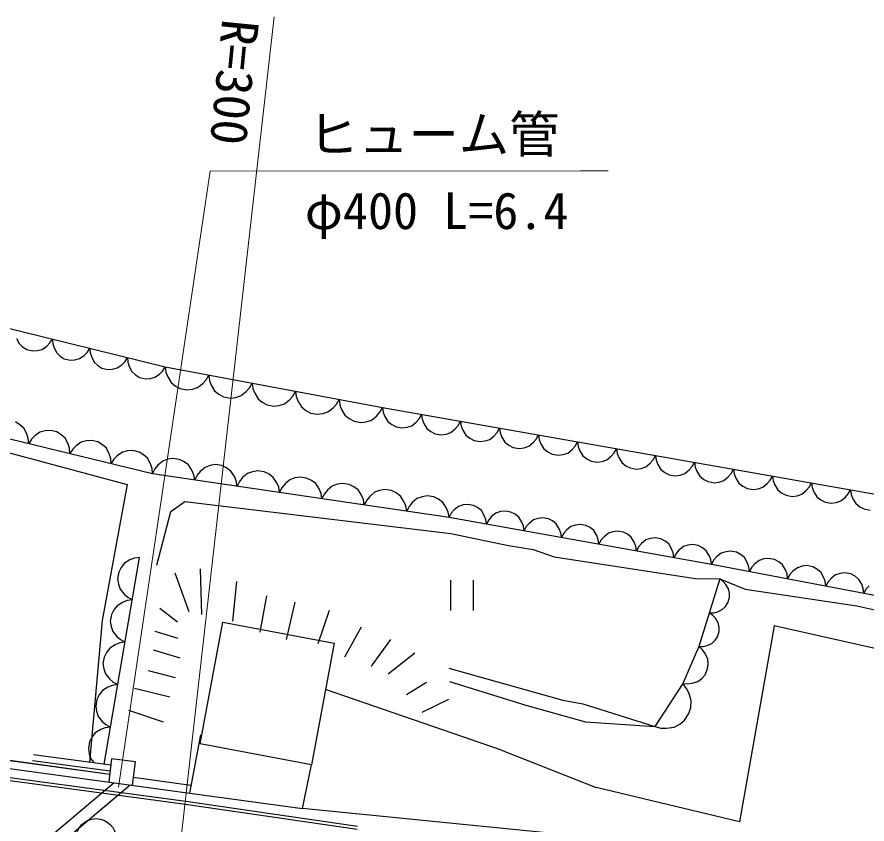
# Model space of a CAD drawing. Units: millimetres, scale not verified. Extents: x 40000 to 680000, y 20000 to 380000.
# Drawn here: x 163658 to 205948, y 276984 to 317135 of the extents above; entities that cross this region are included whole.
import ezdxf
from ezdxf.enums import TextEntityAlignment as Align

# ---------------------------------------------------------------- set-up
doc = ezdxf.new("R2010")
doc.units = ezdxf.units.MM
doc.header["$LTSCALE"] = 1000
for name, color, linetype, lineweight in [('M-BGD', 7, 'Continuous', 25), ('M-BMK-SRVR', 3, 'Continuous', 25), ('M-STR-HTXT', 7, 'Continuous', 13)]:
    doc.layers.add(name, color=color, linetype=linetype, lineweight=lineweight)
doc.styles.add('ＭＳ ゴシック', font='')
doc.styles.get('ＭＳ ゴシック').set_extended_font_data('MS Gothic')

msp = doc.modelspace()

# ---------------------------------------------------------------- linework, layer by layer
at = {"layer": 'M-BGD'}
for p, q in [((154182, 303893), (171034, 299724)), ((163628, 301134), (163760, 300883)), ((165289, 300917), (165417, 301114)), ((165417, 301114), (165434, 300881)), ((163760, 300883), (163938, 300720)), ((163938, 300720), (164141, 300595)), ((164902, 300600), (165136, 300761)), ((165136, 300761), (165289, 300917)), ((165434, 300881), (165501, 300671)), ((164141, 300595), (164431, 300523)), ((164431, 300523), (164668, 300539)), ((164668, 300539), (164902, 300600)), ((165501, 300671), (165632, 300420)), ((165632, 300420), (165811, 300256)), ((166775, 300137), (167008, 300298)), ((167008, 300298), (167161, 300454)), ((167161, 300454), (167289, 300651)), ((167289, 300651), (167306, 300418)), ((167306, 300418), (167373, 300208)), ((165811, 300256), (166013, 300132)), ((166013, 300132), (166303, 300060)), ((166303, 300060), (166541, 300076)), ((166541, 300076), (166775, 300137)), ((167373, 300208), (167505, 299957)), ((167505, 299957), (167683, 299793)), ((168880, 299835), (169033, 299991)), ((169033, 299991), (169161, 300188)), ((169161, 300188), (169178, 299955)), ((169178, 299955), (169246, 299744)), ((167683, 299793), (167886, 299669)), ((167886, 299669), (168176, 299597)), ((168176, 299597), (168413, 299613)), ((168413, 299613), (168647, 299674)), ((168647, 299674), (168880, 299835)), ((169246, 299744), (169377, 299493)), ((169377, 299493), (169555, 299330)), ((170753, 299372), (170906, 299528)), ((170906, 299528), (171034, 299724)), ((171034, 299724), (171068, 299461)), ((171034, 299724), (181844, 297700)), ((171068, 299461), (171159, 299225)), ((169555, 299330), (169758, 299205)), ((169758, 299205), (170048, 299134)), ((170048, 299134), (170286, 299149)), ((170286, 299149), (170519, 299211)), ((170519, 299211), (170753, 299372)), ((171159, 299225), (171325, 298948)), ((172899, 298900), (173063, 299087)), ((173063, 299087), (173196, 299320)), ((173196, 299320), (173230, 299056)), ((173230, 299056), (173321, 298821)), ((171325, 298948), (171538, 298774)), ((171538, 298774), (171777, 298645)), ((171777, 298645), (172112, 298583)), ((172112, 298583), (172382, 298616)), ((172382, 298616), (172644, 298701)), ((172644, 298701), (172899, 298900)), ((173321, 298821), (173487, 298543)), ((175061, 298495), (175225, 298682)), ((175225, 298682), (175358, 298915)), ((175358, 298915), (175392, 298651)), ((175392, 298651), (175483, 298416)), ((173487, 298543), (173701, 298369)), ((173701, 298369), (173939, 298240)), ((173939, 298240), (174274, 298178)), ((174274, 298178), (174544, 298211)), ((174544, 298211), (174806, 298296)), ((174806, 298296), (175061, 298495)), ((175483, 298416), (175649, 298139)), ((177223, 298090), (177387, 298277)), ((177387, 298277), (177520, 298510)), ((177520, 298510), (177555, 298246)), ((177555, 298246), (177645, 298011)), ((175649, 298139), (175863, 297964)), ((175863, 297964), (176101, 297836)), ((176101, 297836), (176437, 297773)), ((176437, 297773), (176706, 297806)), ((176706, 297806), (176968, 297892)), ((176968, 297892), (177223, 298090)), ((177645, 298011), (177811, 297734)), ((177811, 297734), (178025, 297559)), ((179385, 297685), (179549, 297873)), ((179549, 297873), (179682, 298105)), ((179682, 298105), (179717, 297841)), ((179717, 297841), (179807, 297606)), ((158086, 297411), (170395, 294419)), ((178025, 297559), (178263, 297431)), ((178263, 297431), (178599, 297368)), ((178599, 297368), (178868, 297402)), ((178868, 297402), (179130, 297487)), ((179130, 297487), (179385, 297685)), ((179807, 297606), (179973, 297329)), ((179973, 297329), (180187, 297155)), ((181547, 297280), (181711, 297468)), ((181711, 297468), (181844, 297700)), ((181844, 297700), (181878, 297464)), ((181844, 297700), (210950, 292594)), ((181878, 297464), (181961, 297255)), ((183668, 297150), (183784, 297360)), ((183784, 297360), (183818, 297124)), ((163805, 296852), (163583, 296987)), ((180187, 297155), (180425, 297026)), ((180425, 297026), (180761, 296963)), ((180761, 296963), (181030, 296997)), ((181030, 296997), (181292, 297082)), ((181292, 297082), (181547, 297280)), ((181961, 297255), (182113, 297008)), ((182113, 297008), (182306, 296854)), ((183296, 296800), (183523, 296981)), ((183523, 296981), (183668, 297150)), ((183818, 297124), (183901, 296914)), ((183901, 296914), (184053, 296668)), ((185608, 296810), (185725, 297019)), ((185725, 297019), (185759, 296784)), ((164001, 296674), (163805, 296852)), ((164146, 296400), (164001, 296674)), ((164801, 296479), (164546, 296302)), ((165057, 296548), (164801, 296479)), ((165317, 296566), (165057, 296548)), ((165635, 296489), (165317, 296566)), ((165857, 296353), (165635, 296489)), ((182306, 296854), (182521, 296742)), ((182521, 296742), (182822, 296689)), ((182822, 296689), (183062, 296722)), ((183062, 296722), (183296, 296800)), ((184053, 296668), (184246, 296514)), ((184246, 296514), (184461, 296401)), ((185003, 296381), (185237, 296460)), ((185237, 296460), (185463, 296640)), ((185463, 296640), (185608, 296810)), ((185759, 296784), (185842, 296574)), ((185842, 296574), (185993, 296327)), ((187404, 296300), (187549, 296470)), ((187549, 296470), (187665, 296679)), ((187665, 296679), (187699, 296443)), ((164221, 296170), (164146, 296400)), ((164240, 295915), (164221, 296170)), ((164380, 296131), (164240, 295915)), ((164546, 296302), (164380, 296131)), ((166053, 296175), (165857, 296353)), ((166198, 295901), (166053, 296175)), ((167108, 296049), (166853, 295981)), ((167368, 296067), (167108, 296049)), ((167686, 295990), (167368, 296067)), ((184461, 296401), (184762, 296348)), ((184762, 296348), (185003, 296381)), ((185993, 296327), (186187, 296173)), ((186187, 296173), (186402, 296061)), ((186402, 296061), (186703, 296008)), ((186703, 296008), (186943, 296041)), ((186943, 296041), (187177, 296120)), ((187177, 296120), (187404, 296300)), ((187699, 296443), (187782, 296234)), ((187782, 296234), (187934, 295987)), ((189344, 295960), (189489, 296129)), ((189489, 296129), (189606, 296339)), ((189606, 296339), (189639, 296103)), ((189639, 296103), (189723, 295893)), ((166272, 295671), (166198, 295901)), ((166292, 295416), (166272, 295671)), ((166431, 295632), (166292, 295416)), ((166598, 295804), (166431, 295632)), ((166853, 295981), (166598, 295804)), ((167908, 295854), (167686, 295990)), ((168104, 295676), (167908, 295854)), ((168249, 295402), (168104, 295676)), ((187934, 295987), (188127, 295833)), ((188127, 295833), (188342, 295720)), ((188342, 295720), (188643, 295668)), ((188643, 295668), (188884, 295700)), ((188884, 295700), (189118, 295779)), ((189118, 295779), (189344, 295960)), ((189723, 295893), (189874, 295647)), ((189874, 295647), (190067, 295493)), ((191058, 295439), (191285, 295619)), ((191285, 295619), (191429, 295789)), ((191429, 295789), (191546, 295998)), ((191546, 295998), (191580, 295762)), ((191580, 295762), (191663, 295553)), ((193370, 295448), (193487, 295658)), ((193487, 295658), (193520, 295422)), ((163216, 295471), (169139, 293872)), ((168324, 295172), (168249, 295402)), ((168649, 295305), (168483, 295134)), ((168904, 295482), (168649, 295305)), ((169160, 295550), (168904, 295482)), ((169420, 295569), (169160, 295550)), ((169737, 295491), (169420, 295569)), ((169960, 295356), (169737, 295491)), ((170156, 295178), (169960, 295356)), ((190067, 295493), (190283, 295380)), ((190283, 295380), (190583, 295327)), ((190583, 295327), (190824, 295360)), ((190824, 295360), (191058, 295439)), ((191663, 295553), (191815, 295306)), ((191815, 295306), (192008, 295152)), ((192998, 295098), (193225, 295279)), ((193225, 295279), (193370, 295448)), ((193520, 295422), (193603, 295212)), ((193603, 295212), (193755, 294966)), ((195310, 295108), (195427, 295317)), ((195427, 295317), (195461, 295082)), ((168343, 294918), (168324, 295172)), ((168483, 295134), (168343, 294918)), ((170301, 294903), (170156, 295178)), ((170375, 294674), (170301, 294903)), ((170666, 294837), (170515, 294649)), ((170906, 295038), (170666, 294837)), ((171157, 295131), (170906, 295038)), ((171416, 295173), (171157, 295131)), ((171743, 295125), (171416, 295173)), ((171979, 295010), (171743, 295125)), ((172192, 294849), (171979, 295010)), ((172364, 294587), (172192, 294849)), ((173265, 294820), (173015, 294728)), ((173525, 294863), (173265, 294820)), ((173851, 294815), (173525, 294863)), ((174087, 294699), (173851, 294815)), ((192008, 295152), (192223, 295039)), ((192223, 295039), (192524, 294987)), ((192524, 294987), (192764, 295019)), ((192764, 295019), (192998, 295098)), ((193755, 294966), (193948, 294812)), ((193948, 294812), (194163, 294699)), ((194939, 294758), (195165, 294938)), ((195165, 294938), (195310, 295108)), ((195461, 295082), (195544, 294872)), ((195544, 294872), (195696, 294625)), ((197106, 294598), (197251, 294768)), ((197251, 294768), (197367, 294977)), ((197367, 294977), (197401, 294741)), ((170395, 294419), (170375, 294674)), ((170515, 294649), (170395, 294419)), ((170395, 294419), (185154, 292245)), ((172460, 294362), (172364, 294587)), ((172503, 294108), (172460, 294362)), ((172775, 294526), (172623, 294338)), ((173015, 294728), (172775, 294526)), ((174301, 294538), (174087, 294699)), ((174472, 294276), (174301, 294538)), ((175123, 294417), (174883, 294216)), ((175374, 294510), (175123, 294417)), ((175633, 294552), (175374, 294510)), ((175960, 294504), (175633, 294552)), ((176196, 294388), (175960, 294504)), ((176409, 294228), (176196, 294388)), ((194163, 294699), (194464, 294646)), ((194464, 294646), (194705, 294679)), ((194705, 294679), (194939, 294758)), ((195696, 294625), (195889, 294471)), ((195889, 294471), (196104, 294359)), ((196104, 294359), (196405, 294306)), ((196405, 294306), (196645, 294339)), ((196645, 294339), (196879, 294418)), ((196879, 294418), (197106, 294598)), ((197401, 294741), (197484, 294532)), ((197484, 294532), (197636, 294285)), ((199046, 294258), (199191, 294427)), ((199191, 294427), (199308, 294637)), ((199308, 294637), (199341, 294401)), ((199341, 294401), (199425, 294191)), ((172623, 294338), (172503, 294108)), ((174568, 294052), (174472, 294276)), ((174612, 293798), (174568, 294052)), ((174732, 294028), (174612, 293798)), ((174883, 294216), (174732, 294028)), ((176581, 293966), (176409, 294228)), ((176677, 293741), (176581, 293966)), ((177232, 294107), (176992, 293905)), ((177482, 294199), (177232, 294107)), ((177742, 294242), (177482, 294199)), ((178068, 294193), (177742, 294242)), ((178304, 294078), (178068, 294193)), ((178518, 293917), (178304, 294078)), ((178689, 293655), (178518, 293917)), ((179850, 293931), (179591, 293889)), ((180177, 293883), (179850, 293931)), ((197636, 294285), (197829, 294131)), ((197829, 294131), (198044, 294018)), ((198044, 294018), (198345, 293965)), ((198345, 293965), (198586, 293998)), ((198586, 293998), (198820, 294077)), ((198820, 294077), (199046, 294258)), ((199425, 294191), (199576, 293944)), ((199576, 293944), (199769, 293791)), ((200760, 293737), (200987, 293917)), ((200987, 293917), (201131, 294087)), ((201131, 294087), (201248, 294296)), ((201248, 294296), (201282, 294060)), ((201282, 294060), (201365, 293851)), ((203072, 293746), (203189, 293956)), ((203189, 293956), (203222, 293720)), ((169139, 293872), (167895, 287111)), ((176720, 293487), (176677, 293741)), ((176840, 293717), (176720, 293487)), ((176992, 293905), (176840, 293717)), ((178785, 293431), (178689, 293655)), ((179100, 293594), (178949, 293407)), ((179340, 293796), (179100, 293594)), ((179591, 293889), (179340, 293796)), ((180413, 293767), (180177, 293883)), ((180626, 293607), (180413, 293767)), ((180798, 293345), (180626, 293607)), ((181699, 293578), (181449, 293486)), ((181959, 293621), (181699, 293578)), ((182285, 293572), (181959, 293621)), ((182522, 293457), (182285, 293572)), ((199769, 293791), (199985, 293678)), ((199985, 293678), (200285, 293625)), ((200285, 293625), (200526, 293658)), ((200526, 293658), (200760, 293737)), ((201365, 293851), (201517, 293604)), ((201517, 293604), (201710, 293450)), ((202700, 293396), (202927, 293577)), ((202927, 293577), (203072, 293746)), ((203222, 293720), (203305, 293510)), ((203305, 293510), (203457, 293264)), ((205012, 293406), (205129, 293615)), ((205129, 293615), (205163, 293380)), ((178829, 293177), (178785, 293431)), ((178949, 293407), (178829, 293177)), ((180894, 293120), (180798, 293345)), ((180937, 292866), (180894, 293120)), ((181057, 293096), (180937, 292866)), ((181209, 293284), (181057, 293096)), ((181449, 293486), (181209, 293284)), ((182735, 293296), (182522, 293457)), ((182906, 293034), (182735, 293296)), ((183557, 293175), (183317, 292973)), ((183808, 293267), (183557, 293175)), ((184067, 293310), (183808, 293267)), ((184394, 293262), (184067, 293310)), ((184630, 293146), (184394, 293262)), ((184843, 292986), (184630, 293146)), ((201710, 293450), (201925, 293337)), ((201925, 293337), (202226, 293285)), ((202226, 293285), (202467, 293317)), ((202467, 293317), (202700, 293396)), ((203457, 293264), (203650, 293110)), ((203650, 293110), (203865, 292997)), ((204641, 293056), (204867, 293236)), ((204867, 293236), (205012, 293406)), ((205163, 293380), (205246, 293170)), ((205246, 293170), (205398, 292923)), ((171314, 292536), (172014, 293036)), ((172014, 293036), (185246, 291436)), ((183002, 292810), (182906, 293034)), ((183046, 292556), (183002, 292810)), ((183166, 292786), (183046, 292556)), ((183317, 292973), (183166, 292786)), ((185015, 292723), (184843, 292986)), ((185111, 292499), (185015, 292723)), ((185625, 292781), (185407, 292609)), ((185850, 292857), (185625, 292781)), ((186082, 292888), (185850, 292857)), ((186371, 292836), (186082, 292888)), ((186577, 292727), (186371, 292836)), ((186762, 292578), (186577, 292727)), ((203865, 292997), (204166, 292944)), ((204166, 292944), (204407, 292977)), ((204407, 292977), (204641, 293056)), ((205398, 292923), (205591, 292769)), ((205591, 292769), (205806, 292657)), ((205806, 292657), (206107, 292604)), ((170615, 289870), (171314, 292536)), ((185154, 292245), (185111, 292499)), ((185267, 292446), (185154, 292245)), ((185154, 292245), (198204, 289916)), ((185407, 292609), (185267, 292446)), ((186908, 292341), (186762, 292578)), ((186987, 292139), (186908, 292341)), ((187271, 292276), (187131, 292113)), ((187489, 292449), (187271, 292276)), ((187714, 292524), (187489, 292449)), ((187946, 292555), (187714, 292524)), ((188235, 292503), (187946, 292555)), ((188442, 292394), (188235, 292503)), ((188627, 292246), (188442, 292394)), ((188772, 292008), (188627, 292246)), ((187019, 291912), (186987, 292139)), ((187131, 292113), (187019, 291912)), ((188851, 291807), (188772, 292008)), ((188883, 291580), (188851, 291807)), ((189135, 291943), (188996, 291781)), ((189354, 292116), (189135, 291943)), ((189579, 292191), (189354, 292116)), ((189810, 292222), (189579, 292191)), ((190099, 292170), (189810, 292222)), ((190306, 292061), (190099, 292170)), ((190491, 291913), (190306, 292061)), ((190636, 291676), (190491, 291913)), ((191443, 291859), (191218, 291783)), ((191675, 291889), (191443, 291859)), ((191964, 291838), (191675, 291889)), ((192170, 291729), (191964, 291838)), ((185246, 291436), (188112, 290837)), ((188996, 291781), (188883, 291580)), ((190716, 291474), (190636, 291676)), ((190747, 291247), (190716, 291474)), ((190860, 291448), (190747, 291247)), ((191000, 291611), (190860, 291448)), ((191218, 291783), (191000, 291611)), ((192355, 291580), (192170, 291729)), ((192500, 291343), (192355, 291580)), ((193082, 291451), (192864, 291278)), ((193307, 291526), (193082, 291451)), ((193539, 291557), (193307, 291526)), ((193828, 291505), (193539, 291557)), ((194034, 291396), (193828, 291505)), ((194219, 291248), (194034, 291396)), ((192580, 291141), (192500, 291343)), ((192611, 290914), (192580, 291141)), ((192724, 291115), (192611, 290914)), ((192864, 291278), (192724, 291115)), ((194365, 291010), (194219, 291248)), ((194444, 290808), (194365, 291010)), ((194947, 291118), (194728, 290945)), ((195172, 291193), (194947, 291118)), ((195403, 291224), (195172, 291193)), ((195692, 291172), (195403, 291224)), ((195899, 291063), (195692, 291172)), ((196084, 290915), (195899, 291063)), ((188112, 290837), (189345, 290637)), ((189345, 290637), (190378, 290270)), ((194476, 290581), (194444, 290808)), ((194589, 290783), (194476, 290581)), ((194728, 290945), (194589, 290783)), ((196229, 290677), (196084, 290915)), ((196308, 290476), (196229, 290677)), ((196592, 290612), (196453, 290450)), ((196811, 290785), (196592, 290612)), ((197036, 290860), (196811, 290785)), ((197267, 290891), (197036, 290860)), ((197556, 290840), (197267, 290891)), ((197763, 290731), (197556, 290840)), ((197948, 290582), (197763, 290731)), ((198093, 290345), (197948, 290582)), ((199157, 290561), (198921, 290532)), ((199452, 290505), (199157, 290561)), ((167987, 279967), (169761, 290251)), ((169277, 290123), (169009, 289957)), ((169505, 290214), (169277, 290123)), ((169761, 290251), (169505, 290214)), ((190378, 290270), (197410, 289203)), ((196340, 290249), (196308, 290476)), ((196453, 290450), (196340, 290249)), ((198173, 290143), (198093, 290345)), ((198204, 289916), (198173, 290143)), ((198322, 290120), (198204, 289916)), ((198466, 290284), (198322, 290120)), ((198691, 290458), (198466, 290284)), ((198921, 290532), (198691, 290458)), ((199661, 290391), (199452, 290505)), ((199848, 290238), (199661, 290391)), ((199993, 289994), (199848, 290238)), ((200818, 290171), (200588, 290097)), ((201055, 290200), (200818, 290171)), ((201349, 290144), (201055, 290200)), ((201559, 290030), (201349, 290144)), ((168843, 289746), (168721, 289512)), ((169009, 289957), (168843, 289746)), ((198204, 289916), (211487, 287391)), ((200072, 289787), (199993, 289994)), ((200102, 289555), (200072, 289787)), ((200219, 289759), (200102, 289555)), ((200363, 289923), (200219, 289759)), ((200588, 290097), (200363, 289923)), ((201746, 289877), (201559, 290030)), ((201891, 289633), (201746, 289877)), ((202486, 289736), (202261, 289563)), ((202716, 289810), (202486, 289736)), ((202952, 289839), (202716, 289810)), ((203247, 289783), (202952, 289839)), ((203456, 289670), (203247, 289783)), ((168721, 289512), (168664, 289185)), ((171516, 289480), (172213, 287564)), ((172763, 289681), (172843, 287403)), ((201970, 289426), (201891, 289633)), ((201999, 289195), (201970, 289426)), ((202117, 289398), (201999, 289195)), ((202261, 289563), (202117, 289398)), ((203643, 289516), (203456, 289670)), ((203788, 289272), (203643, 289516)), ((203867, 289066), (203788, 289272)), ((204383, 289376), (204158, 289202)), ((204614, 289450), (204383, 289376)), ((204850, 289478), (204614, 289450)), ((205144, 289423), (204850, 289478)), ((205354, 289309), (205144, 289423)), ((205541, 289156), (205354, 289309)), ((168664, 289185), (168701, 288923)), ((168701, 288923), (168787, 288669)), ((174572, 289051), (174384, 287068)), ((185226, 289109), (185226, 287609)), ((186377, 287609), (186377, 289109)), ((197410, 289203), (198620, 289175)), ((198620, 289175), (197586, 285808)), ((198620, 289175), (199880, 288669)), ((198793, 289049), (198620, 289175)), ((198927, 288901), (198793, 289049)), ((199062, 288680), (198927, 288901)), ((203897, 288834), (203867, 289066)), ((204014, 289038), (203897, 288834)), ((204158, 289202), (204014, 289038)), ((205686, 288912), (205541, 289156)), ((205765, 288705), (205686, 288912)), ((206056, 288841), (205912, 288677)), ((168787, 288669), (168984, 288423)), ((168984, 288423), (169169, 288267)), ((199106, 288464), (199062, 288680)), ((199108, 288247), (199106, 288464)), ((199880, 288669), (205446, 287836)), ((205794, 288473), (205765, 288705)), ((205912, 288677), (205794, 288473)), ((168913, 288012), (168645, 287846)), ((169141, 288103), (168913, 288012)), ((169397, 288140), (169141, 288103)), ((169169, 288267), (169397, 288140)), ((176073, 288341), (175738, 286532)), ((177480, 288019), (177051, 286156)), ((199028, 287986), (199108, 288247)), ((168479, 287636), (168357, 287402)), ((168645, 287846), (168479, 287636)), ((170766, 287724), (171637, 287041)), ((179195, 287604), (178632, 285955)), ((198511, 287546), (198747, 287653)), ((198747, 287653), (198904, 287808)), ((198904, 287808), (199028, 287986)), ((205446, 287836), (209412, 286936)), ((168357, 287402), (168300, 287074)), ((198103, 287492), (198316, 287495)), ((198276, 287365), (198103, 287492)), ((198410, 287218), (198276, 287365)), ((198316, 287495), (198511, 287546)), ((198545, 286997), (198410, 287218)), ((167895, 287111), (167265, 280065)), ((168300, 287074), (168337, 286813)), ((168337, 286813), (168423, 286559)), ((172776, 280967), (173905, 287021)), ((173905, 287021), (179441, 285989)), ((180777, 286773), (179959, 285285)), ((198589, 286781), (198545, 286997)), ((198592, 286563), (198589, 286781)), ((201324, 286847), (199603, 277088)), ((220913, 282405), (201324, 286847)), ((168423, 286559), (168620, 286313)), ((168620, 286313), (168805, 286156)), ((170511, 286585), (171664, 286223)), ((198512, 286302), (198592, 286563)), ((168549, 285901), (168281, 285736)), ((168776, 285992), (168549, 285901)), ((169033, 286030), (168776, 285992)), ((168805, 286156), (169033, 286030)), ((179441, 285989), (178311, 279934)), ((182243, 286156), (181278, 284843)), ((197994, 285862), (198230, 285970)), ((198230, 285970), (198388, 286124)), ((198388, 286124), (198512, 286302)), ((168114, 285525), (167993, 285291)), ((168281, 285736), (168114, 285525)), ((170431, 285647), (171757, 285259)), ((183449, 285486), (182122, 284441)), ((197586, 285808), (196786, 283974)), ((197586, 285808), (197799, 285812)), ((197765, 285643), (197586, 285808)), ((197898, 285459), (197765, 285643)), ((197799, 285812), (197994, 285862)), ((198021, 285192), (197898, 285459)), ((167993, 285291), (167936, 284964)), ((198043, 284943), (198021, 285192)), ((167936, 284964), (167972, 284702)), ((167972, 284702), (168059, 284448)), ((170176, 284615), (171530, 284267)), ((185146, 284737), (190811, 283137)), ((197894, 284413), (198018, 284697)), ((198018, 284697), (198043, 284943)), ((168059, 284448), (168256, 284202)), ((168256, 284202), (168441, 284045)), ((197533, 284074), (197731, 284228)), ((197731, 284228), (197894, 284413)), ((168185, 283791), (167917, 283625)), ((168412, 283882), (168185, 283791)), ((168669, 283919), (168412, 283882)), ((168441, 284045), (168669, 283919)), ((184039, 284026), (183033, 283409)), ((185181, 284069), (188980, 282903)), ((196786, 283974), (195386, 281841)), ((196786, 283974), (197027, 283951)), ((196975, 283728), (196786, 283974)), ((197027, 283951), (197254, 283983)), ((197254, 283983), (197533, 284074)), ((167750, 283415), (167628, 283180)), ((167917, 283625), (167750, 283415)), ((169507, 283748), (171255, 283304)), ((187762, 280652), (179008, 283669)), ((197103, 283469), (196975, 283728)), ((197201, 283107), (197103, 283469)), ((167628, 283180), (167572, 282853)), ((185124, 283181), (183797, 282538)), ((190811, 283137), (191811, 282970)), ((191811, 282970), (195386, 281841)), ((197175, 282788), (197201, 283107)), ((167572, 282853), (167608, 282592)), ((167608, 282592), (167695, 282338)), ((169211, 282652), (170929, 282059)), ((188980, 282903), (191946, 282069)), ((197090, 282485), (197175, 282788)), ((167695, 282338), (167892, 282092)), ((167892, 282092), (168076, 281935)), ((196629, 281956), (196873, 282154)), ((196873, 282154), (197090, 282485)), ((167821, 281680), (167553, 281514)), ((168048, 281771), (167821, 281680)), ((168305, 281809), (168048, 281771)), ((168076, 281935), (168305, 281809)), ((191946, 282069), (195386, 281841)), ((195386, 281841), (195683, 281760)), ((195683, 281760), (195976, 281751)), ((195976, 281751), (196347, 281805)), ((196347, 281805), (196629, 281956)), ((154919, 281279), (168269, 279468)), ((155082, 281303), (168269, 279468)), ((167386, 281304), (167264, 281070)), ((167553, 281514), (167386, 281304)), ((172252, 278525), (172802, 281427)), ((154856, 280884), (172252, 278525)), ((167264, 281070), (167208, 280743)), ((178311, 279934), (172776, 280967)), ((178311, 279934), (172776, 280967)), ((154576, 280463), (172063, 278127)), ((164472, 280445), (168327, 279921)), ((167208, 280743), (167244, 280481)), ((167244, 280481), (167331, 280227)), ((187762, 280652), (192466, 278800)), ((154556, 280315), (172043, 277978)), ((164431, 280148), (168289, 279623)), ((167331, 280227), (167484, 280036)), ((168365, 280220), (168221, 279091)), ((169550, 280069), (168365, 280220)), ((169402, 278911), (169550, 280069)), ((177865, 277750), (178311, 279934)), ((169453, 279308), (172314, 278920)), ((168496, 279034), (163848, 275135)), ((164651, 275036), (169289, 278926)), ((199603, 277088), (192466, 278800)), ((172252, 278525), (177865, 277750)), ((172043, 277978), (180578, 276732)), ((172065, 278126), (180599, 276880)), ((197667, 275791), (177865, 277750))]:
    msp.add_line(p, q, dxfattribs=at)
at = {"layer": 'M-BMK-SRVR'}
msp.add_circle((167592, 276250), 1000, dxfattribs=at)
at = {"layer": 'M-STR-HTXT'}
for p, q in [((171763, 275756), (176459, 317135)), ((168715, 278809), (173265, 309472)), ((173265, 309472), (191656, 309477)), ((191656, 309477), (193071, 309478))]:
    msp.add_line(p, q, dxfattribs=at)

# ---------------------------------------------------------------- texts
at = {"layer": 'M-STR-HTXT', "style": 'ＭＳ ゴシック'}
msp.add_text('R=300', height=1833, rotation=264.4, dxfattribs=at).set_placement((173328, 317131), align=Align.BOTTOM_LEFT)
for s, p in [('ヒューム管', (178142, 309837)), ('φ400 L=6.4', (177977, 306032))]:
    msp.add_text(s, height=1833, dxfattribs=at).set_placement(p, align=Align.BOTTOM_LEFT)

doc.saveas('drawing.dxf')
